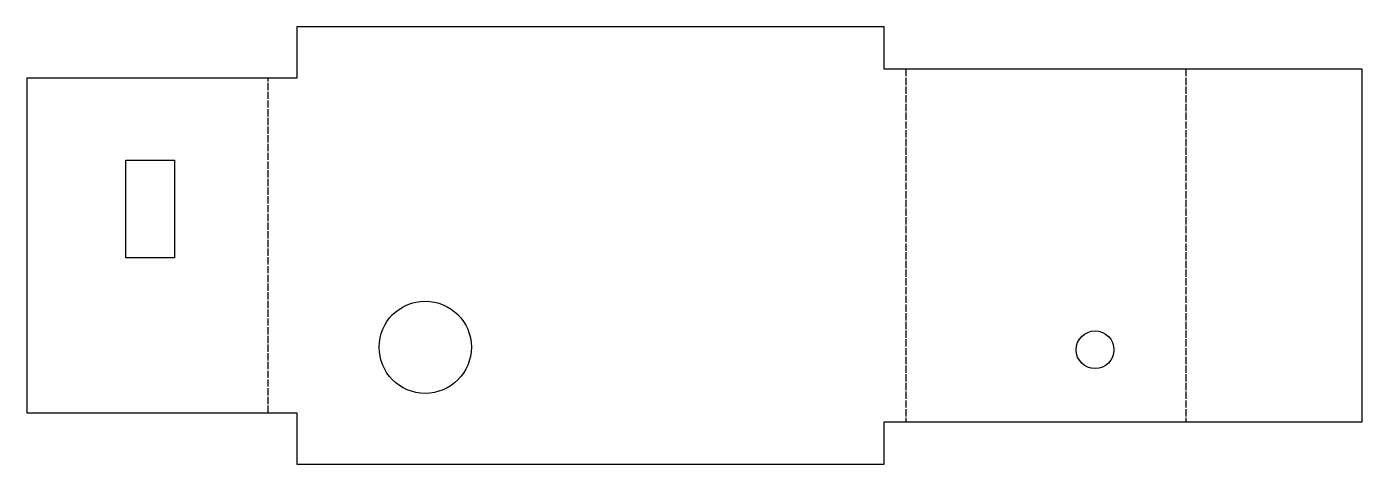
# Model space of a CAD drawing. Header units: millimetres. Extents: x -47 to 186, y 0 to 76.
import ezdxf

# ---------------------------------------------------------------- set-up
doc = ezdxf.new("R2010")
doc.units = ezdxf.units.MM
doc.linetypes.add('DASHED', pattern=[1.524, 1.27, -0.254])
doc.layers.add('BEND', color=7, linetype='Continuous')
doc.layers.add('CUT', color=7, linetype='Continuous')

msp = doc.modelspace()

# ---------------------------------------------------------------- linework, layer by layer
at = {"layer": 'BEND', "color": 3, "linetype": 'DASHED'}
for p, q in [((106.31, 69.09), (106.31, 7.4)), ((155.26, 69.09), (155.26, 7.4)), ((-5.03, 9), (-5.03, 67.49))]:
    msp.add_line(p, q, dxfattribs=at)
at = {"layer": 'CUT'}
for p, q in [((102.54, 76.49), (0, 76.49)), ((0, 76.49), (0, 67.49)), ((102.54, 69.09), (102.54, 76.49)), ((186.05, 69.09), (102.54, 69.09)), ((186.05, 7.4), (186.05, 69.09)), ((0, 67.49), (-47.19, 67.49)), ((-47.19, 67.49), (-47.19, 9)), ((-29.89, 36.1), (-29.89, 53.17)), ((-29.89, 53.17), (-21.36, 53.17)), ((-21.36, 53.17), (-21.36, 36.1)), ((-21.36, 36.1), (-29.89, 36.1)), ((-47.19, 9), (0, 9)), ((0, 9), (0, 0)), ((102.54, 0), (102.54, 7.4)), ((102.54, 7.4), (186.05, 7.4)), ((0, 0), (102.54, 0))]:
    msp.add_line(p, q, dxfattribs=at)
for centre, radius in [((22.41, 20.46), 8.06), ((139.38, 20.02), 3.3)]:
    msp.add_circle(centre, radius, dxfattribs=at)

doc.saveas('drawing.dxf')
